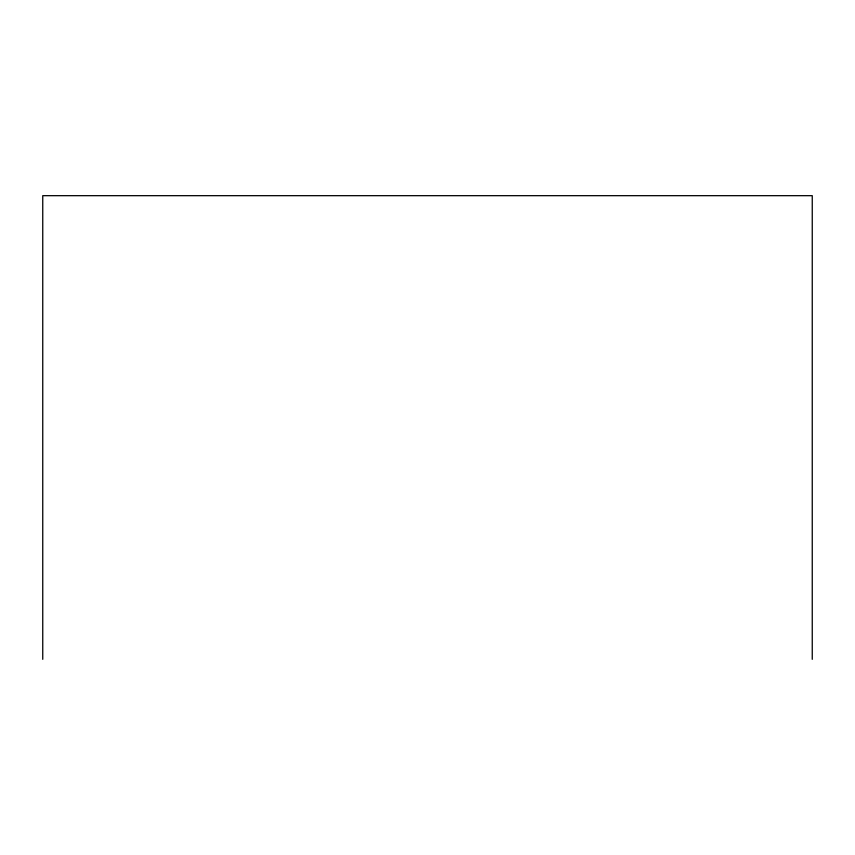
<?xml version="1.0" encoding="UTF-8"?>
<svg xmlns="http://www.w3.org/2000/svg" width="855" height="855" viewBox="0 0 855 855"><rect width="100%" height="100%" fill="white"/><g stroke="black" fill="none" stroke-linecap="round" stroke-linejoin="round"><path stroke-width="1.28" d="M812.25 659.323L812.25 195.677L42.75 195.677L42.75 659.323"/></g></svg>
